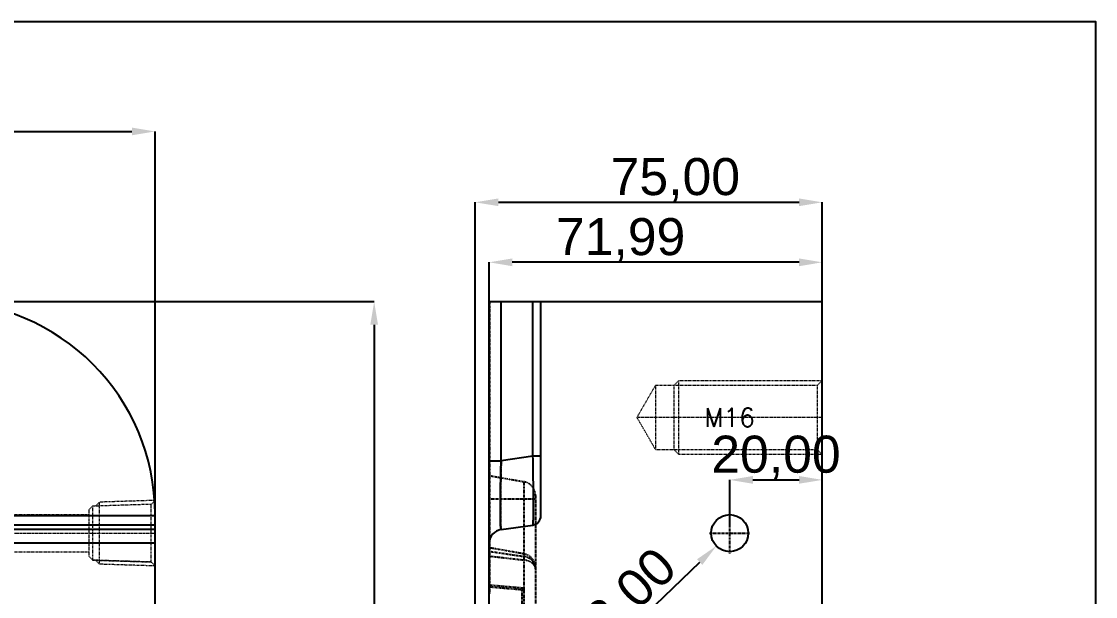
# Model space of a CAD drawing. Header units: millimetres. Extents: x 2461 to 3142, y 1660 to 2165.
# Drawn here: x 2909.4 to 3141.6, y 2040.7 to 2164.9 of the extents above; entities that cross this region are included whole.
import ezdxf
from ezdxf.enums import TextEntityAlignment as Align

# ---------------------------------------------------------------- set-up
doc = ezdxf.new("R2010")
doc.units = ezdxf.units.MM
doc.linetypes.add('CENTER', pattern=[0.6, 0.375, -0.075, 0.075, -0.075])
doc.linetypes.add('HIDDEN', pattern=[0.2, 0.1, -0.1])
doc.layers.add('cool', color=153, linetype='HIDDEN', lineweight=9)
doc.layers.add('screw', color=33, linetype='Continuous', lineweight=13)
doc.layers.add('DEFAULT_2', color=8, linetype='HIDDEN')
doc.styles.get("Standard").update_dxf_attribs({"font": 'arial.ttf'})
doc.styles.add('TXT', font='txt.shx', dxfattribs={"bigfont": 'gbcbig.shx'})
doc.dimstyles.new('mold', dxfattribs={"dimtxt": 8, "dimasz": 5, "dimexe": 0, "dimexo": 0, "dimgap": 0, "dimtad": 1, "dimzin": 1, "dimtxsty": 'Standard', "dimcen": 0, "dimclrd": 4, "dimclre": 4, "dimclrt": 6, "dimazin": 0, "dimtfac": 1, "dimtofl": 0, "dimtmove": 0, "dimatfit": 3, "dimfxl": 0, "dimarcsym": 0})

# ---------------------------------------------------------------- blocks, each defined once
blk = doc.blocks.new('*D98')
at = {"color": 4, "lineweight": -2, "transparency": 16777216}
for p, q in [((3007.49, 1962.52), (3007.49, 2125.81)), ((3012.49, 2125.81), (3077.49, 2125.81)), ((3082.49, 1999.51), (3082.49, 2125.81))]:
    blk.add_line(p, q, dxfattribs=at)
at = {"color": 4, "transparency": 16777216}
for points in [[(3012.49, 2126.64), (3012.49, 2124.98), (3007.49, 2125.81)], [(3077.49, 2126.64), (3077.49, 2124.98), (3082.49, 2125.81)]]:
    blk.add_solid(points, dxfattribs=at)
at = {"layer": 'Defpoints', "color": 0, "transparency": 16777216}
for p in [(3082.49, 2125.81), (3082.49, 1999.51), (3007.49, 1962.52)]:
    blk.add_point(p, dxfattribs=at)
at = {"color": 6, "transparency": 16777216, "insert": (3050.74, 2130.62), "char_height": 8, "attachment_point": 5}
blk.add_mtext('75,00', dxfattribs=at)
blk = doc.blocks.new('*D99')
at = {"color": 4, "lineweight": -2, "transparency": 16777216}
for p, q in [((3010.5, 2099.31), (3010.5, 2112.85)), ((3077.49, 2112.85), (3015.5, 2112.85)), ((3082.49, 2104.35), (3082.49, 2112.85))]:
    blk.add_line(p, q, dxfattribs=at)
at = {"color": 4, "transparency": 16777216}
for points in [[(3015.5, 2113.68), (3015.5, 2112.01), (3010.5, 2112.85)], [(3077.49, 2113.68), (3077.49, 2112.01), (3082.49, 2112.85)]]:
    blk.add_solid(points, dxfattribs=at)
at = {"layer": 'Defpoints', "color": 0, "transparency": 16777216}
for p in [(3010.5, 2112.85), (3082.49, 2104.35), (3010.5, 2099.31)]:
    blk.add_point(p, dxfattribs=at)
at = {"color": 6, "transparency": 16777216, "insert": (3038.91, 2117.65), "char_height": 8, "attachment_point": 5}
blk.add_mtext('71,99', dxfattribs=at)
blk = doc.blocks.new('cool_jt_f12')
at = {"layer": 'cool', "ltscale": 0.3}
for p, q in [((0, 7.0785), (0.856, 6.2225)), ((0, 7.0785), (12, 6.7035)), ((0.856, 6.2225), (0.856, -6.2225)), ((13.5, 5.827375), (0.856, 6.2225)), ((0.856, 6.2225), (13.5, 5.827375)), ((12, 6.7035), (12.856, 5.8475)), ((12, 6.7035), (12, -6.7035)), ((14.327375, 5), (13.5, 5.827375)), ((13.5, -5.827375), (13.5, 5.827375)), ((14.327375, -5), (14.327375, 5)), ((0.856, -6.2225), (0, -7.0785)), ((0, -7.0785), (12, -6.7035)), ((0.856, -6.2225), (13.5, -5.827375)), ((12, -6.7035), (12.856, -5.8475)), ((13.5, -5.827375), (14.327375, -5))]:
    blk.add_line(p, q, dxfattribs=at)
blk = doc.blocks.new('124')
at = {"layer": 'cool', "ltscale": 0.932966}
for p, q in [((10.14, -1344.71), (401.48, -1344.71)), ((10.14, -1352.71), (401.48, -1352.71))]:
    blk.add_line(p, q, dxfattribs=at)
at = {"layer": 'cool', "color": 1, "linetype": 'CENTER', "ltscale": 0.621977}
blk.add_line((-4.19, -1348.71), (415.81, -1348.71), dxfattribs=at)
at = {"layer": 'cool', "ltscale": 0.932966, "rotation": 180}
blk.add_blockref('cool_jt_f12', (415.81, -1348.71), dxfattribs=at)
blk = doc.blocks.new('*D100')
at = {"color": 4, "lineweight": -2, "transparency": 16777216}
for p, q in [((3062.49, 2056.2), (3062.49, 2065.86)), ((3067.49, 2065.86), (3077.49, 2065.86)), ((3082.49, 2057.93), (3082.49, 2065.86))]:
    blk.add_line(p, q, dxfattribs=at)
at = {"color": 4, "transparency": 16777216}
for points in [[(3067.49, 2066.7), (3067.49, 2065.03), (3062.49, 2065.86)], [(3077.49, 2066.7), (3077.49, 2065.03), (3082.49, 2065.86)]]:
    blk.add_solid(points, dxfattribs=at)
at = {"layer": 'Defpoints', "color": 0, "transparency": 16777216}
for p in [(3082.49, 2065.86), (3082.49, 2057.93), (3062.49, 2056.2)]:
    blk.add_point(p, dxfattribs=at)
at = {"color": 6, "transparency": 16777216, "insert": (3072.49, 2070.67), "char_height": 8, "attachment_point": 5}
blk.add_mtext('20,00', dxfattribs=at)
blk = doc.blocks.new('*D101')
at = {"color": 4, "lineweight": -2, "transparency": 16777216}
blk.add_line((3031.16, 2024.23), (3056, 2048.11), dxfattribs=at)
at = {"color": 4, "transparency": 16777216}
blk.add_solid([(3055.42, 2048.72), (3056.58, 2047.51), (3059.6, 2051.58)], dxfattribs=at)
at = {"layer": 'Defpoints', "color": 0, "transparency": 16777216}
for p in [(3065.37, 2057.12), (3059.6, 2051.58)]:
    blk.add_point(p, dxfattribs=at)
at = {"color": 6, "transparency": 16777216, "insert": (3038.36, 2038), "char_height": 8, "attachment_point": 5, "rotation": 43.8741}
blk.add_mtext('∅8,00', dxfattribs=at)
blk = doc.blocks.new('*D102')
at = {"color": 4, "lineweight": -2, "transparency": 16777216}
for p, q in [((2518.28, 2038.84), (2518.28, 2141.11)), ((2523.28, 2141.11), (2933.28, 2141.11)), ((2938.28, 2038.84), (2938.28, 2141.11))]:
    blk.add_line(p, q, dxfattribs=at)
at = {"color": 4, "transparency": 16777216}
for points in [[(2523.28, 2141.94), (2523.28, 2140.28), (2518.28, 2141.11)], [(2933.28, 2141.94), (2933.28, 2140.28), (2938.28, 2141.11)]]:
    blk.add_solid(points, dxfattribs=at)
at = {"layer": 'Defpoints', "color": 0, "transparency": 16777216}
for p in [(2938.28, 2141.11), (2518.28, 2038.84), (2938.28, 2038.84)]:
    blk.add_point(p, dxfattribs=at)
at = {"color": 6, "transparency": 16777216, "insert": (2741.05, 2145.92), "char_height": 8, "attachment_point": 5}
blk.add_mtext('420,00', dxfattribs=at)
blk = doc.blocks.new('*D103')
at = {"color": 4, "lineweight": -2, "transparency": 16777216}
for p, q in [((2879.23, 2104.35), (2985.64, 2104.35)), ((2985.64, 2099.35), (2985.64, 1759.35)), ((2870.39, 1754.35), (2985.64, 1754.35))]:
    blk.add_line(p, q, dxfattribs=at)
at = {"color": 4, "transparency": 16777216}
for points in [[(2984.8, 2099.35), (2986.47, 2099.35), (2985.64, 2104.35)], [(2984.8, 1759.35), (2986.47, 1759.35), (2985.64, 1754.35)]]:
    blk.add_solid(points, dxfattribs=at)
at = {"layer": 'Defpoints', "color": 0, "transparency": 16777216}
for p in [(2879.23, 2104.35), (2870.39, 1754.35), (2985.64, 1754.35)]:
    blk.add_point(p, dxfattribs=at)
at = {"color": 6, "transparency": 16777216, "insert": (2980.83, 1960.05), "char_height": 8, "attachment_point": 5, "rotation": 90}
blk.add_mtext('350,00', dxfattribs=at)

msp = doc.modelspace()

# ---------------------------------------------------------------- linework, layer by layer
at = {"color": 7, "linetype": 'Continuous'}
for p, q in [((3010.503, 1754.352), (3010.503, 2104.352)), ((3010.503, 2104.352), (3082.488, 2104.352)), ((3013.086, 2069.995), (3013.086, 2104.352)), ((3019.962, 2070.962), (3019.962, 2104.352)), ((3021.684, 2058.088), (3021.684, 2104.352)), ((3082.488, 1754.352), (3082.488, 2104.352)), ((3019.962, 2070.962), (3013.086, 2069.995)), ((3021.684, 2070.962), (3019.962, 2070.962)), ((3010.503, 2069.995), (3013.086, 2069.995)), ((2938.279, 2058.088), (2904.889, 2058.088)), ((2938.279, 1800.352), (2938.279, 2058.352)), ((2938.279, 2055.141), (2903.922, 2055.141)), ((2938.279, 2056.108), (2904.889, 2056.108)), ((3013.086, 2055.141), (3019.962, 2056.108)), ((2938.279, 2052.171), (2903.922, 2052.171))]:
    msp.add_line(p, q, dxfattribs=at)
at = {"color": 1, "linetype": 'CENTER', "ltscale": 0.248791}
for p, q in [((3062.488, 2049.952), (3062.488, 2058.752)), ((3058.088, 2054.352), (3066.888, 2054.352))]:
    msp.add_line(p, q, dxfattribs=at)
msp.add_lwpolyline([(2460.853, 2164.858), (3141.558, 2164.858), (3141.558, 1659.665), (2460.853, 1659.665)], close=True)
msp.add_circle((3062.488, 2054.352), 4)
at = {"color": 7, "linetype": 'Continuous'}
for centre, radius, start, end in [((2892.279, 2058.352), 46, 0, 90), ((3019.684, 2058.088), 2, 278, 0), ((3013.503, 2052.171), 3, 98, 180)]:
    msp.add_arc(centre, radius, start, end, dxfattribs=at)
for points, knots in [([(3019.962, 2056.108), (3019.97, 2056.109), (3019.98, 2056.142), (3019.99, 2056.191), (3020.001, 2056.285), (3020.016, 2056.472), (3020.032, 2056.797), (3020.047, 2057.285), (3020.059, 2057.905), (3020.068, 2058.652), (3020.073, 2059.517), (3020.075, 2060.883), (3020.068, 2062.816), (3020.046, 2065.352), (3020.011, 2068.102), (3019.98, 2069.996), (3019.962, 2070.962)], [0, 0, 0, 0, 0.0015729, 0.0053474, 0.0114425, 0.0198722, 0.0437205, 0.0767249, 0.1185953, 0.1689813, 0.2273811, 0.2932554, 0.4447672, 0.6175735, 0.8050518, 1, 1, 1, 1]), ([(3013.086, 2055.141), (3013.078, 2055.14), (3013.058, 2055.166), (3013.037, 2055.253), (3013.006, 2055.46), (3012.982, 2055.802), (3012.959, 2056.286), (3012.941, 2056.901), (3012.928, 2057.644), (3012.92, 2058.508), (3012.917, 2059.877), (3012.928, 2061.817), (3012.961, 2064.364), (3013.013, 2067.125), (3013.06, 2069.027), (3013.086, 2069.995)], [0, 0, 0, 0, 0.0016309, 0.0052134, 0.0192163, 0.0425397, 0.0750713, 0.1165809, 0.1667144, 0.2250014, 0.290898, 0.442815, 0.6163365, 0.8045814, 1, 1, 1, 1])]:
    msp.add_open_spline(points, degree=3, knots=knots, dxfattribs=at)
at = {"layer": 'DEFAULT_2', "color": 8, "linetype": 'HIDDEN'}
for p, q in [((3010.613, 2041.252), (3010.613, 2104.352)), ((3010.613, 2089.857), (3010.503, 2089.857)), ((3010.613, 2084.857), (3010.503, 2084.857)), ((3010.613, 2079.857), (3010.503, 2079.857)), ((3010.613, 2074.857), (3010.503, 2074.857)), ((3010.503, 2066.792), (3018.024, 2065.466)), ((3018.024, 2065.466), (3018.024, 2021.401)), ((3010.503, 2061.792), (3020.503, 2061.792)), ((3020.503, 2062.511), (3020.503, 2024.366)), ((3018.024, 2049.87), (3010.503, 2051.196)), ((3010.503, 2051.154), (3010.613, 2051.134)), ((3010.503, 2050.444), (3018.024, 2049.318)), ((3010.613, 2049.398), (3018.024, 2048.558)), ((3017.676, 2042.484), (3010.503, 2043.111)), ((3017.565, 2042.095), (3010.503, 2042.712)), ((3010.503, 2041.283), (3010.613, 2041.252)), ((3017.565, 2042.095), (3017.565, 2027.422)), ((3017.972, 2042.087), (3018.041, 2042.085)), ((3017.975, 2042.087), (3018.041, 2042.085))]:
    msp.add_line(p, q, dxfattribs=at)
for centre, radius, end in [((3017.503, 2062.511), 3, 80), ((3017.503, 2046.916), 3, 80), ((3017.641, 2042.085), 0.4, 85)]:
    msp.add_arc(centre, radius, 0, end, dxfattribs=at)
for points, knots in [([(3013.086, 2069.995), (3013.06, 2069.027), (3013.013, 2067.126), (3012.961, 2064.365), (3012.928, 2061.819), (3012.917, 2059.879), (3012.92, 2058.51), (3012.928, 2057.645), (3012.941, 2056.902), (3012.959, 2056.286), (3012.982, 2055.802), (3013.006, 2055.46), (3013.037, 2055.253), (3013.058, 2055.166), (3013.078, 2055.14), (3013.086, 2055.141)], [0, 0, 0, 0, 0.1953783, 0.3835484, 0.5570618, 0.7089899, 0.7748995, 0.8332009, 0.8833574, 0.9248803, 0.9574362, 0.9807724, 0.9947831, 0.9983683, 1, 1, 1, 1]), ([(3020.503, 2046.808), (3020.503, 2047.104), (3020.373, 2047.717), (3019.638, 2048.778), (3018.677, 2049.22), (3018.024, 2049.318)], [0, 0, 0, 0, 0.2345005, 0.4786239, 1, 1, 1, 1]), ([(3020.503, 2046.659), (3020.503, 2046.887), (3020.357, 2047.38), (3019.794, 2047.963), (3018.986, 2048.379), (3018.357, 2048.52), (3018.024, 2048.558)], [0, 0, 0, 0, 0.202589, 0.4335245, 0.7021484, 1, 1, 1, 1]), ([(3020.322, 2047.318), (3020.292, 2047.372), (3020.15, 2047.591), (3019.96, 2047.777), (3019.801, 2047.898)], [0, 0, 0, 0, 0.2364248, 1, 1, 1, 1]), ([(3020.503, 2046.659), (3020.503, 2046.715), (3020.488, 2046.944), (3020.408, 2047.167), (3020.322, 2047.318)], [0, 0, 0, 0, 0.2439863, 1, 1, 1, 1]), ([(3017.565, 2042.095), (3017.569, 2042.145), (3017.575, 2042.236), (3017.585, 2042.368), (3017.576, 2042.432), (3017.583, 2042.492), (3017.572, 2042.493)], [0, 0, 0, 0, 0.3804579, 0.7038341, 0.9199707, 1, 1, 1, 1]), ([(3017.565, 2042.095), (3017.569, 2042.145), (3017.575, 2042.236), (3017.585, 2042.368), (3017.576, 2042.432), (3017.583, 2042.492), (3017.572, 2042.493)], [0, 0, 0, 0, 0.3804586, 0.7038349, 0.9199701, 1, 1, 1, 1]), ([(3018.041, 2042.085), (3017.997, 2042.093), (3017.836, 2042.082), (3017.678, 2042.093), (3017.565, 2042.095)], [0, 0, 0, 0, 0.2827935, 1, 1, 1, 1]), ([(3018.041, 2042.085), (3017.997, 2042.093), (3017.836, 2042.082), (3017.678, 2042.093), (3017.565, 2042.095)], [0, 0, 0, 0, 0.2828644, 1, 1, 1, 1]), ([(3017.565, 2042.095), (3017.606, 2042.094), (3017.743, 2042.092), (3017.88, 2042.089), (3017.975, 2042.087)], [0, 0, 0, 0, 0.3034895, 1, 1, 1, 1])]:
    msp.add_open_spline(points, degree=3, knots=knots, dxfattribs=at)
for points in [[(3020.503, 2046.808), (3020.503, 2047.104), (3020.439, 2047.407), (3020.322, 2047.679)], [(3017.581, 2042.439), (3017.58, 2042.453), (3017.58, 2042.467), (3017.578, 2042.481)]]:
    msp.add_open_spline(points, degree=3, dxfattribs=at)
at = {"layer": 'screw', "color": 92, "linetype": 'HIDDEN', "ltscale": 0.995164}
for p, q in [((3050.488, 2086.352), (3051.488, 2087.352)), ((3051.488, 2087.352), (3082.488, 2087.352)), ((3051.488, 2071.352), (3051.488, 2087.352)), ((3050.488, 2072.352), (3050.488, 2086.352)), ((3051.488, 2071.352), (3050.488, 2072.352)), ((3082.488, 2071.352), (3051.488, 2071.352))]:
    msp.add_line(p, q, dxfattribs=at)
at = {"layer": 'screw', "color": 8, "linetype": 'HIDDEN', "ltscale": 0.995164}
for p, q in [((3081.488, 2086.352), (3082.488, 2087.352)), ((3042.447, 2079.352), (3046.488, 2086.352)), ((3046.488, 2086.352), (3081.488, 2086.352)), ((3046.488, 2072.352), (3046.488, 2086.352)), ((3081.488, 2072.352), (3081.488, 2086.352)), ((3046.488, 2072.352), (3042.447, 2079.352)), ((3081.488, 2072.352), (3046.488, 2072.352)), ((3082.488, 2071.352), (3081.488, 2072.352))]:
    msp.add_line(p, q, dxfattribs=at)
at = {"layer": 'screw', "color": 1, "linetype": 'CENTER', "ltscale": 0.621977}
msp.add_line((3082.488, 2079.352), (3042.447, 2079.352), dxfattribs=at)

# ---------------------------------------------------------------- block references
msp.add_blockref('124', (2522.467, 3403.061))

# ---------------------------------------------------------------- texts
at = {"layer": 'screw', "color": 6, "linetype": 'HIDDEN', "ltscale": 0.995164, "style": 'TXT'}
msp.add_text('M16', height=4, rotation=0.00001, dxfattribs=at).set_placement((3062.468, 2079.352), align=Align.MIDDLE)

# ---------------------------------------------------------------- dimensions: what is measured, and where the dimension line sits
for base, p1, p2, picture, middle in [((2938.279, 2141.111), (2518.279, 2038.836), (2938.279, 2038.836), '*D102', (2741.046, 2141.111)), ((3082.488, 2125.809), (3007.488, 1962.515), (3082.488, 1999.505), '*D98', (3050.737, 2125.809)), ((3010.50326213, 2112.845791524), (3082.48826213, 2104.352005415), (3010.50326213, 2099.310661713), '*D99', (3038.907530801, 2112.845791524)), ((3082.488, 2065.863), (3062.488, 2056.196), (3082.488, 2057.926), '*D100', (3072.488, 2065.863))]:
    dim = msp.add_linear_dim(base=base, p1=p1, p2=p2, dimstyle='mold')
    dim.commit()
    dim.dimension.update_dxf_attribs({"geometry": picture, "text_midpoint": middle, "dimtype": 160})
dim = msp.add_linear_dim(base=(2985.637, 1754.352), p1=(2879.228, 2104.352), p2=(2870.395, 1754.352), angle=90, dimstyle='mold')
dim.commit()
dim.dimension.update_dxf_attribs({"geometry": '*D103', "text_midpoint": (2985.637, 1960.051), "dimtype": 160})
dim = msp.add_diameter_dim_2p(p1=(3065.372, 2057.124), p2=(3059.605, 2051.58), dimstyle='mold')
dim.commit()
dim.dimension.update_dxf_attribs({"geometry": '*D101', "text_midpoint": (3038.356, 2038.001)})

doc.saveas('drawing.dxf')
